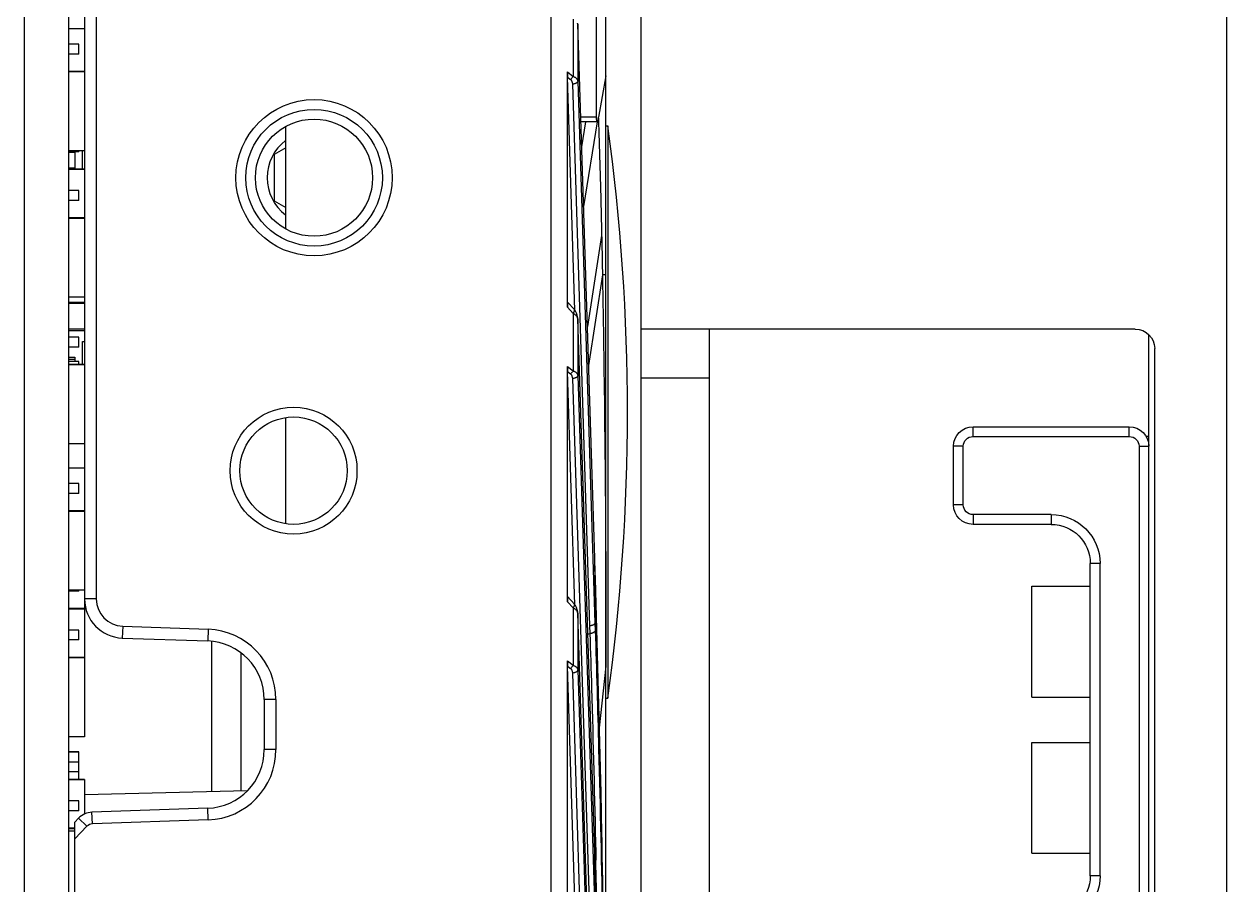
# Model space of a CAD drawing. Header units: millimetres. Extents: x 1409 to 26878, y 589 to 5187.
# Drawn here: x 18727.3 to 18788.9, y 3852.6 to 3896.7 of the extents above; entities that cross this region are included whole.
import ezdxf

# ---------------------------------------------------------------- set-up
doc = ezdxf.new("R2010")
doc.units = ezdxf.units.MM
doc.layers.add('02___PRT_ALL_AXES', color=7, linetype='Continuous')
doc.layers.add('_147615', color=7, linetype='Continuous')

# ---------------------------------------------------------------- blocks, each defined once
blk = doc.blocks.new('TDG')
at = {"color": 114, "linetype": 'Continuous', "true_color": 0x139b48}
for p, q in [((21749.797, 6122.613), (21749.797, 6457.613)), ((21779.797, 6122.613), (21779.797, 6457.613)), ((21753.797, 6362.899), (21753.797, 6402.327)), ((21754.497, 6402.613), (21779.797, 6402.613)), ((21776.297, 6362.613), (21776.297, 6402.613)), ((21753.497, 6363.613), (21753.497, 6401.613)), ((21779.797, 6400.113), (21776.297, 6400.113)), ((21754.797, 6397.113), (21754.797, 6397.613)), ((21762.797, 6397.613), (21754.797, 6397.613)), ((21762.797, 6397.113), (21762.797, 6397.613)), ((21753.797, 6397.113), (21753.931, 6397.113)), ((21754.297, 6396.613), (21753.797, 6396.613)), ((21754.297, 6396.613), (21754.297, 6368.613)), ((21762.797, 6397.113), (21754.797, 6397.113)), ((21763.297, 6393.613), (21763.297, 6396.613)), ((21763.297, 6396.613), (21763.797, 6396.613)), ((21763.797, 6393.613), (21763.797, 6396.613)), ((21763.297, 6393.613), (21763.797, 6393.613)), ((21758.797, 6393.113), (21758.797, 6392.613)), ((21758.797, 6393.113), (21762.797, 6393.113)), ((21762.797, 6393.113), (21762.797, 6392.613)), ((21758.797, 6392.613), (21762.797, 6392.613)), ((21756.297, 6374.613), (21756.297, 6390.613)), ((21756.297, 6390.613), (21756.797, 6390.613)), ((21756.797, 6374.613), (21756.797, 6390.613)), ((21756.297, 6374.613), (21756.797, 6374.613))]:
    blk.add_line(p, q, dxfattribs=at)
for centre, radius, start, end in [((21754.497, 6401.613), 1, 90, 180), ((21754.797, 6396.613), 1, 90, 180), ((21762.797, 6396.613), 1, 0, 90), ((21754.797, 6396.613), 0.5, 90, 180), ((21762.797, 6396.613), 0.5, 0, 90), ((21762.797, 6393.613), 1, 270, 0), ((21762.797, 6393.613), 0.5, 270, 0), ((21758.797, 6390.613), 2.5, 90, 180), ((21758.797, 6390.613), 2, 90, 180), ((21758.797, 6374.613), 2.5, 180, 270), ((21758.797, 6374.613), 2, 180, 270)]:
    blk.add_arc(centre, radius, start, end, dxfattribs=at)
at = {"layer": '02___PRT_ALL_AXES', "color": 114, "linetype": 'Continuous', "true_color": 0x139b48}
for p, q in [((21759.797, 6389.453), (21756.797, 6389.453)), ((21759.797, 6383.773), (21759.797, 6389.453)), ((21759.797, 6383.773), (21756.797, 6383.773)), ((21759.797, 6381.453), (21756.797, 6381.453)), ((21759.797, 6375.773), (21759.797, 6381.453)), ((21759.797, 6375.773), (21756.797, 6375.773))]:
    blk.add_line(p, q, dxfattribs=at)
blk = doc.blocks.new('5555')
at = {"color": 7, "linetype": 'Continuous'}
for p, q in [((2254.952, 3834.509), (2254.952, 3497.009)), ((2257.252, 3497.009), (2257.252, 3834.509)), ((2284.752, 3501.965), (2284.752, 3829.553)), ((2284.252, 3803.327), (2284.252, 3788.85)), ((2281.952, 3532.465), (2281.952, 3799.053)), ((2258.052, 3797.451), (2258.052, 3757.137)), ((2258.652, 3795.828), (2258.652, 3764.19)), ((2258.052, 3793.387), (2257.252, 3793.387)), ((2283.066, 3793.883), (2283.066, 3790.946)), ((2283.307, 3793.616), (2283.307, 3793.625)), ((2284.178, 3766.286), (2283.307, 3793.625)), ((2283.307, 3793.616), (2283.307, 3790.707)), ((2284.177, 3766.277), (2283.307, 3793.616)), ((2257.752, 3792.598), (2257.252, 3792.598)), ((2257.752, 3792.09), (2257.752, 3792.598)), ((2257.752, 3792.09), (2257.252, 3792.09)), ((2258.052, 3791.201), (2257.252, 3791.201)), ((2258.052, 3791.176), (2257.252, 3791.176)), ((2282.777, 3779.127), (2282.777, 3791.174)), ((2282.777, 3791.174), (2283.066, 3790.946)), ((2283.162, 3778.971), (2282.781, 3790.909)), ((2282.781, 3790.909), (2282.937, 3790.786)), ((2284.752, 3790.98), (2284.371, 3788.85)), ((2283.033, 3790.547), (2283.916, 3762.812)), ((2283.307, 3790.707), (2284.19, 3762.972)), ((2284.252, 3788.85), (2283.459, 3788.85)), ((2284.291, 3788.619), (2283.466, 3788.619)), ((2283.709, 3788.619), (2283.507, 3787.345)), ((2284.298, 3788.618), (2283.604, 3784.293)), ((2268.352, 3783.138), (2268.352, 3788.38)), ((2268.352, 3787.289), (2267.752, 3786.943)), ((2258.052, 3787.137), (2257.252, 3787.137)), ((2257.752, 3787.09), (2257.252, 3787.09)), ((2257.252, 3787.062), (2257.552, 3787.062)), ((2257.552, 3787.09), (2257.552, 3786.201)), ((2257.752, 3787.09), (2257.752, 3787.137)), ((2257.952, 3786.201), (2257.952, 3787.137)), ((2267.752, 3786.943), (2267.752, 3784.575)), ((2257.252, 3786.262), (2257.552, 3786.262)), ((2258.052, 3786.201), (2257.252, 3786.201)), ((2258.052, 3786.176), (2257.252, 3786.176)), ((2257.752, 3785.098), (2257.252, 3785.098)), ((2257.752, 3784.59), (2257.752, 3785.098)), ((2257.752, 3784.59), (2257.252, 3784.59)), ((2267.752, 3784.575), (2268.352, 3784.229)), ((2258.052, 3783.701), (2257.252, 3783.701)), ((2258.052, 3783.676), (2257.252, 3783.676)), ((2284.531, 3782.807), (2283.8, 3778.137)), ((2284.571, 3780.782), (2283.864, 3776.139)), ((2284.752, 3780.782), (2284.571, 3780.782)), ((2258.052, 3779.637), (2257.252, 3779.637)), ((2258.052, 3779.373), (2257.252, 3779.373)), ((2257.252, 3779.343), (2258.052, 3779.343)), ((2283.133, 3779.008), (2282.788, 3779.391)), ((2283.066, 3778.807), (2282.777, 3779.127)), ((2283.066, 3778.807), (2283.066, 3775.87)), ((2283.307, 3778.54), (2283.307, 3778.55)), ((2284.178, 3751.211), (2283.307, 3778.55)), ((2258.052, 3778.002), (2257.252, 3778.002)), ((2257.252, 3777.931), (2258.052, 3777.931)), ((2283.307, 3778.54), (2283.307, 3775.632)), ((2284.177, 3751.202), (2283.307, 3778.54)), ((2257.752, 3777.598), (2257.252, 3777.598)), ((2257.752, 3777.09), (2257.752, 3777.598)), ((2257.952, 3776.201), (2257.952, 3777.373)), ((2257.952, 3777.373), (2258.052, 3777.373)), ((2257.752, 3777.09), (2257.252, 3777.09)), ((2257.252, 3776.573), (2257.552, 3776.573)), ((2257.252, 3776.473), (2257.552, 3776.473)), ((2257.752, 3776.348), (2257.252, 3776.348)), ((2258.052, 3776.201), (2257.252, 3776.201)), ((2258.052, 3776.176), (2257.252, 3776.176)), ((2257.552, 3776.573), (2257.552, 3776.348)), ((2257.752, 3776.201), (2257.752, 3776.348)), ((2282.777, 3764.052), (2282.777, 3776.099)), ((2282.777, 3776.099), (2283.066, 3775.87)), ((2283.162, 3763.896), (2282.781, 3775.833)), ((2282.781, 3775.833), (2282.937, 3775.71)), ((2283.033, 3775.472), (2283.916, 3747.737)), ((2283.307, 3775.632), (2284.19, 3747.897)), ((2268.352, 3768.042), (2268.352, 3773.476)), ((2258.052, 3772.137), (2257.252, 3772.137)), ((2258.052, 3770.887), (2257.252, 3770.887)), ((2257.752, 3770.098), (2257.252, 3770.098)), ((2257.752, 3769.59), (2257.752, 3770.098)), ((2257.752, 3769.59), (2257.252, 3769.59)), ((2258.052, 3768.701), (2257.252, 3768.701)), ((2258.052, 3768.676), (2257.252, 3768.676)), ((2284.177, 3766.277), (2284.178, 3766.286)), ((2284.19, 3765.89), (2284.177, 3766.277)), ((2284.19, 3765.89), (2284.178, 3766.286)), ((2284.19, 3765.881), (2284.19, 3765.89)), ((2284.19, 3765.881), (2284.19, 3765.89)), ((2284.19, 3765.881), (2284.19, 3765.89)), ((2284.19, 3765.881), (2284.19, 3762.972)), ((2258.052, 3764.637), (2257.252, 3764.637)), ((2257.752, 3764.59), (2257.252, 3764.59)), ((2257.752, 3764.59), (2257.752, 3764.637)), ((2258.652, 3764.19), (2258.052, 3764.19)), ((2283.066, 3763.732), (2282.777, 3764.052)), ((2283.133, 3763.933), (2282.788, 3764.315)), ((2258.052, 3763.701), (2257.252, 3763.701)), ((2258.052, 3763.676), (2257.252, 3763.676)), ((2283.066, 3763.732), (2283.066, 3760.795)), ((2283.307, 3763.465), (2283.307, 3763.474)), ((2284.178, 3736.136), (2283.307, 3763.474)), ((2283.307, 3763.465), (2283.307, 3760.556)), ((2284.177, 3736.126), (2283.307, 3763.465)), ((2257.752, 3762.598), (2257.252, 3762.598)), ((2257.752, 3762.09), (2257.752, 3762.598)), ((2260.003, 3762.791), (2259.982, 3762.192)), ((2260.003, 3762.791), (2264.378, 3762.638)), ((2264.378, 3762.638), (2264.357, 3762.039)), ((2283.916, 3762.812), (2283.929, 3762.419)), ((2284.19, 3762.972), (2284.202, 3762.579)), ((2257.752, 3762.09), (2257.252, 3762.09)), ((2259.982, 3762.192), (2264.357, 3762.039)), ((2283.821, 3762.393), (2283.929, 3762.419)), ((2258.052, 3761.201), (2257.252, 3761.201)), ((2258.052, 3761.176), (2257.252, 3761.176)), ((2282.777, 3748.977), (2282.777, 3761.024)), ((2282.777, 3761.024), (2283.066, 3760.795)), ((2283.162, 3748.82), (2282.781, 3760.758)), ((2282.781, 3760.758), (2282.937, 3760.635)), ((2284.752, 3760.758), (2284.411, 3757.597)), ((2283.033, 3760.396), (2283.916, 3732.662)), ((2283.307, 3760.556), (2284.19, 3732.822)), ((2267.252, 3759.041), (2267.252, 3756.477)), ((2267.852, 3759.041), (2267.252, 3759.041)), ((2267.852, 3759.041), (2267.852, 3756.477)), ((2258.052, 3757.137), (2257.252, 3757.137)), ((2267.852, 3756.477), (2267.252, 3756.477)), ((2257.752, 3756.361), (2257.252, 3756.361)), ((2257.752, 3756.348), (2257.252, 3756.348)), ((2257.752, 3755.84), (2257.252, 3755.84)), ((2257.752, 3754.951), (2257.752, 3756.361)), ((2257.752, 3755.345), (2257.252, 3755.345)), ((2258.052, 3754.951), (2257.252, 3754.951)), ((2258.052, 3754.926), (2257.252, 3754.926)), ((2258.052, 3754.951), (2258.052, 3753.184)), ((2266.383, 3754.373), (2258.052, 3754.155)), ((2257.752, 3753.848), (2257.252, 3753.848)), ((2257.752, 3753.34), (2257.252, 3753.34)), ((2257.752, 3753.34), (2257.752, 3753.848)), ((2264.357, 3753.479), (2258.428, 3753.272)), ((2264.378, 3752.88), (2264.357, 3753.479)), ((2257.743, 3752.967), (2257.552, 3752.769)), ((2257.552, 3745.834), (2257.552, 3752.769)), ((2258.175, 3752.551), (2257.743, 3752.967)), ((2258.449, 3752.672), (2258.428, 3753.272)), ((2264.378, 3752.88), (2258.449, 3752.672)), ((2257.552, 3752.451), (2257.252, 3752.451)), ((2257.552, 3752.426), (2257.252, 3752.426)), ((2257.552, 3752.297), (2257.252, 3752.297)), ((2258.175, 3752.551), (2257.552, 3751.905)), ((2284.177, 3751.202), (2284.178, 3751.211)), ((2284.19, 3750.815), (2284.177, 3751.202)), ((2284.19, 3750.815), (2284.178, 3751.211)), ((2284.225, 3751.212), (2284.234, 3750.816)), ((2284.19, 3750.805), (2284.19, 3750.815)), ((2284.19, 3750.805), (2284.19, 3750.815)), ((2284.19, 3750.805), (2284.19, 3750.815)), ((2284.19, 3750.805), (2284.19, 3747.897))]:
    blk.add_line(p, q, dxfattribs=at)
for points in [[(2283.307, 3778.55), (2283.304, 3778.59), (2283.285, 3778.713), (2283.248, 3778.825), (2283.196, 3778.925), (2283.133, 3779.008)], [(2284.752, 3730.985), (2284.687, 3742.596), (2284.499, 3754.285), (2284.19, 3765.89)], [(2283.307, 3763.474), (2283.304, 3763.515), (2283.285, 3763.638), (2283.248, 3763.749), (2283.196, 3763.85), (2283.133, 3763.933)], [(2284.687, 3727.521), (2284.499, 3739.21), (2284.19, 3750.815)]]:
    blk.add_lwpolyline(points, dxfattribs=at)
for centre, radius in [((2269.802, 3785.759), 4), ((2269.802, 3785.759), 3.5), ((2268.752, 3770.759), 3.25), ((2268.752, 3770.759), 2.75)]:
    blk.add_circle(centre, radius, dxfattribs=at)
for centre, radius, start, end in [((2269.802, 3785.759), 2.4, 127.39557, 232.60443), ((2260.052, 3764.19), 2, 180, 268), ((2260.052, 3764.19), 1.4, 180, 268), ((2264.252, 3759.041), 3.6, 0, 88), ((2264.252, 3759.041), 3, 0, 88), ((2264.252, 3756.477), 3, 272, 0), ((2264.252, 3756.477), 3.6, 272, 0), ((2258.463, 3752.273), 1, 92, 136), ((2258.463, 3752.273), 0.4, 92, 136), ((1175.893, 3727.531), 1108.585, 0.932209, 1.203557)]:
    blk.add_arc(centre, radius, start, end, dxfattribs=at)
for centre, major_axis, ratio, start_param, end_param in [((2282.795, 3791.037), (-0.006, 0.387), 0.043625, 1.207842, 1.907655), ((2284.335, 3789.119), (0.046, 0.5), 0.139425, -4.132423, -2.125294), ((2282.795, 3778.935), (-0.008, 0.456), 0.03597, -0.04118, 1.135116), ((2282.795, 3775.962), (-0.006, 0.387), 0.043625, 1.207842, 1.907655), ((2282.795, 3763.86), (-0.008, 0.456), 0.03597, -0.04118, 1.135116), ((2282.795, 3760.886), (-0.006, 0.387), 0.043625, 1.207842, 1.907655)]:
    blk.add_ellipse(centre, major_axis=major_axis, ratio=ratio, start_param=start_param, end_param=end_param, dxfattribs=at)
for points, knots in [([(2283.307, 3793.616), (2283.306, 3793.62), (2283.304, 3793.638), (2283.3, 3793.656), (2283.295, 3793.668)], [0, 0, 0, 0, 0.245957, 1, 1, 1, 1]), ([(2283.066, 3790.946), (2283.057, 3790.931), (2283.039, 3790.902), (2283.008, 3790.86), (2282.974, 3790.821), (2282.949, 3790.797), (2282.937, 3790.786)], [0, 0, 0, 0, 0.248018, 0.501621, 0.754402, 1, 1, 1, 1]), ([(2283.066, 3790.946), (2283.084, 3790.94), (2283.119, 3790.927), (2283.166, 3790.903), (2283.207, 3790.876), (2283.241, 3790.846), (2283.268, 3790.813), (2283.288, 3790.779), (2283.301, 3790.744), (2283.306, 3790.719), (2283.307, 3790.707)], [0, 0, 0, 0, 0.158904, 0.306341, 0.442472, 0.568149, 0.684741, 0.794091, 0.898356, 1, 1, 1, 1]), ([(2282.937, 3790.786), (2282.955, 3790.772), (2282.977, 3790.745), (2282.998, 3790.706), (2283.015, 3790.665), (2283.028, 3790.612), (2283.032, 3790.569), (2283.033, 3790.547)], [0, 0, 0, 0, 0.256695, 0.382089, 0.506385, 0.753251, 1, 1, 1, 1]), ([(2283.307, 3790.707), (2283.306, 3790.697), (2283.3, 3790.677), (2283.283, 3790.648), (2283.257, 3790.622), (2283.223, 3790.599), (2283.182, 3790.579), (2283.136, 3790.564), (2283.086, 3790.553), (2283.051, 3790.548), (2283.033, 3790.547)], [0, 0, 0, 0, 0.087721, 0.183554, 0.291171, 0.41195, 0.545418, 0.68978, 0.84241, 1, 1, 1, 1]), ([(2284.363, 3788.811), (2284.397, 3787.818), (2284.46, 3785.817), (2284.509, 3783.816), (2284.531, 3782.807)], [0, 0, 0, 0, 0.496, 1, 1, 1, 1]), ([(2284.531, 3782.807), (2284.534, 3782.642), (2284.549, 3781.966), (2284.562, 3781.291), (2284.571, 3780.782)], [0, 0, 0, 0, 0.245414, 1, 1, 1, 1]), ([(2284.571, 3780.782), (2284.601, 3779.114), (2284.707, 3772.44), (2284.752, 3765.765), (2284.752, 3760.758)], [0, 0, 0, 0, 0.249927, 1, 1, 1, 1]), ([(2283.066, 3778.807), (2283.074, 3778.818), (2283.09, 3778.838), (2283.11, 3778.869), (2283.126, 3778.899), (2283.138, 3778.927), (2283.145, 3778.952), (2283.147, 3778.974), (2283.144, 3778.991), (2283.139, 3779.002), (2283.135, 3779.006), (2283.133, 3779.008)], [0, 0, 0, 0, 0.177781, 0.343274, 0.493701, 0.627259, 0.742963, 0.841273, 0.924881, 0.96303, 1, 1, 1, 1]), ([(2283.234, 3778.691), (2283.224, 3778.703), (2283.201, 3778.725), (2283.161, 3778.755), (2283.116, 3778.783), (2283.083, 3778.8), (2283.066, 3778.807)], [0, 0, 0, 0, 0.224787, 0.466098, 0.724542, 1, 1, 1, 1]), ([(2283.295, 3778.593), (2283.289, 3778.611), (2283.272, 3778.646), (2283.248, 3778.676), (2283.234, 3778.691)], [0, 0, 0, 0, 0.477411, 1, 1, 1, 1]), ([(2283.307, 3778.54), (2283.306, 3778.545), (2283.304, 3778.563), (2283.3, 3778.58), (2283.295, 3778.593)], [0, 0, 0, 0, 0.245957, 1, 1, 1, 1]), ([(2283.066, 3775.87), (2283.057, 3775.855), (2283.039, 3775.826), (2283.008, 3775.785), (2282.974, 3775.746), (2282.949, 3775.722), (2282.937, 3775.71)], [0, 0, 0, 0, 0.248018, 0.501621, 0.754402, 1, 1, 1, 1]), ([(2282.937, 3775.71), (2282.955, 3775.696), (2282.977, 3775.67), (2282.998, 3775.631), (2283.015, 3775.59), (2283.028, 3775.537), (2283.032, 3775.494), (2283.033, 3775.472)], [0, 0, 0, 0, 0.256695, 0.382089, 0.506385, 0.753251, 1, 1, 1, 1]), ([(2283.307, 3775.632), (2283.306, 3775.622), (2283.3, 3775.601), (2283.283, 3775.573), (2283.257, 3775.547), (2283.223, 3775.524), (2283.182, 3775.504), (2283.136, 3775.488), (2283.086, 3775.477), (2283.051, 3775.473), (2283.033, 3775.472)], [0, 0, 0, 0, 0.087721, 0.183554, 0.291171, 0.41195, 0.545418, 0.68978, 0.84241, 1, 1, 1, 1]), ([(2283.066, 3775.87), (2283.084, 3775.864), (2283.119, 3775.852), (2283.166, 3775.828), (2283.207, 3775.8), (2283.241, 3775.77), (2283.268, 3775.738), (2283.288, 3775.704), (2283.301, 3775.668), (2283.306, 3775.644), (2283.307, 3775.632)], [0, 0, 0, 0, 0.158904, 0.306341, 0.442472, 0.568149, 0.684741, 0.794091, 0.898356, 1, 1, 1, 1]), ([(2284.725, 3738.328), (2284.709, 3740.625), (2284.616, 3749.81), (2284.409, 3758.995), (2284.19, 3765.881)], [0, 0, 0, 0, 0.249991, 1, 1, 1, 1]), ([(2283.066, 3763.732), (2283.074, 3763.742), (2283.09, 3763.763), (2283.11, 3763.794), (2283.126, 3763.824), (2283.138, 3763.851), (2283.145, 3763.877), (2283.147, 3763.899), (2283.144, 3763.916), (2283.139, 3763.926), (2283.135, 3763.931), (2283.133, 3763.933)], [0, 0, 0, 0, 0.177781, 0.343274, 0.493701, 0.627259, 0.742963, 0.841273, 0.924881, 0.96303, 1, 1, 1, 1]), ([(2283.234, 3763.616), (2283.224, 3763.627), (2283.201, 3763.65), (2283.161, 3763.68), (2283.116, 3763.708), (2283.083, 3763.724), (2283.066, 3763.732)], [0, 0, 0, 0, 0.224787, 0.466098, 0.724542, 1, 1, 1, 1]), ([(2283.295, 3763.518), (2283.289, 3763.535), (2283.272, 3763.57), (2283.248, 3763.601), (2283.234, 3763.616)], [0, 0, 0, 0, 0.477411, 1, 1, 1, 1]), ([(2283.307, 3763.465), (2283.306, 3763.469), (2283.304, 3763.487), (2283.3, 3763.505), (2283.295, 3763.518)], [0, 0, 0, 0, 0.245957, 1, 1, 1, 1]), ([(2284.19, 3762.972), (2284.189, 3762.963), (2284.184, 3762.942), (2284.166, 3762.914), (2284.14, 3762.888), (2284.106, 3762.864), (2284.066, 3762.845), (2284.019, 3762.829), (2283.969, 3762.818), (2283.934, 3762.814), (2283.916, 3762.812)], [0, 0, 0, 0, 0.087721, 0.183554, 0.291171, 0.41195, 0.545418, 0.68978, 0.84241, 1, 1, 1, 1]), ([(2284.202, 3762.579), (2284.202, 3762.569), (2284.196, 3762.549), (2284.179, 3762.52), (2284.153, 3762.494), (2284.119, 3762.471), (2284.078, 3762.451), (2284.032, 3762.436), (2283.982, 3762.425), (2283.947, 3762.42), (2283.929, 3762.419)], [0, 0, 0, 0, 0.087716, 0.183532, 0.29113, 0.411898, 0.545364, 0.689735, 0.842384, 1, 1, 1, 1]), ([(2284.202, 3762.579), (2284.266, 3760.559), (2284.499, 3752.477), (2284.643, 3744.392), (2284.701, 3738.328)], [0, 0, 0, 0, 0.250015, 1, 1, 1, 1]), ([(2283.929, 3762.419), (2283.958, 3761.485), (2284.071, 3757.75), (2284.165, 3754.014), (2284.225, 3751.212)], [0, 0, 0, 0, 0.250008, 1, 1, 1, 1]), ([(2283.066, 3760.795), (2283.057, 3760.78), (2283.039, 3760.751), (2283.008, 3760.709), (2282.974, 3760.67), (2282.949, 3760.646), (2282.937, 3760.635)], [0, 0, 0, 0, 0.248018, 0.501621, 0.754402, 1, 1, 1, 1]), ([(2283.066, 3760.795), (2283.084, 3760.789), (2283.119, 3760.776), (2283.166, 3760.752), (2283.207, 3760.725), (2283.241, 3760.695), (2283.268, 3760.663), (2283.288, 3760.628), (2283.301, 3760.593), (2283.306, 3760.568), (2283.307, 3760.556)], [0, 0, 0, 0, 0.158904, 0.306341, 0.442472, 0.568149, 0.684741, 0.794091, 0.898356, 1, 1, 1, 1]), ([(2282.937, 3760.635), (2282.955, 3760.621), (2282.977, 3760.594), (2282.998, 3760.555), (2283.015, 3760.515), (2283.028, 3760.462), (2283.032, 3760.418), (2283.033, 3760.396)], [0, 0, 0, 0, 0.256695, 0.382089, 0.506385, 0.753251, 1, 1, 1, 1]), ([(2283.307, 3760.556), (2283.306, 3760.546), (2283.3, 3760.526), (2283.283, 3760.498), (2283.257, 3760.471), (2283.223, 3760.448), (2283.182, 3760.429), (2283.136, 3760.413), (2283.086, 3760.402), (2283.051, 3760.398), (2283.033, 3760.396)], [0, 0, 0, 0, 0.087721, 0.183554, 0.291171, 0.41195, 0.545418, 0.68978, 0.84241, 1, 1, 1, 1]), ([(2284.643, 3731.052), (2284.62, 3732.698), (2284.513, 3739.284), (2284.347, 3745.868), (2284.19, 3750.805)], [0, 0, 0, 0, 0.249991, 1, 1, 1, 1])]:
    blk.add_open_spline(points, degree=3, knots=knots, dxfattribs=at)
at = {"layer": '02___PRT_ALL_AXES', "color": 7, "linetype": 'Continuous'}
for p, q in [((2284.752, 3788.409), (2284.852, 3788.409)), ((2284.852, 3788.409), (2284.852, 3759.109)), ((2284.752, 3759.109), (2284.852, 3759.109))]:
    blk.add_line(p, q, dxfattribs=at)
blk.add_circle((2269.802, 3785.759), 3, dxfattribs=at)
blk.add_arc((2178.041, 3773.759), 107.811, 352.19017, 7.80983, dxfattribs=at)
at = {"layer": '_147615', "color": 7, "linetype": 'Continuous'}
for p, q in [((2264.552, 3762.02), (2264.552, 3754.325)), ((2266.052, 3761.437), (2266.052, 3754.364))]:
    blk.add_line(p, q, dxfattribs=at)
blk = doc.blocks.new('*U162')
blk.add_blockref('5555', (-2270.402, -3671.759))
blk = doc.blocks.new('*U163')
at = {"color": 0, "linetype": 'ByBlock', "lineweight": -2, "transparency": 16777216}
blk.add_blockref('*U162', (0, 1350), dxfattribs=at)

msp = doc.modelspace()

# ---------------------------------------------------------------- block references
msp.add_blockref('*U163', (18742.7511, 2424.8499))
at = {"xscale": -1}
msp.add_blockref('TDG', (40538.6981, -2521.5128), dxfattribs=at)

doc.saveas('drawing.dxf')
